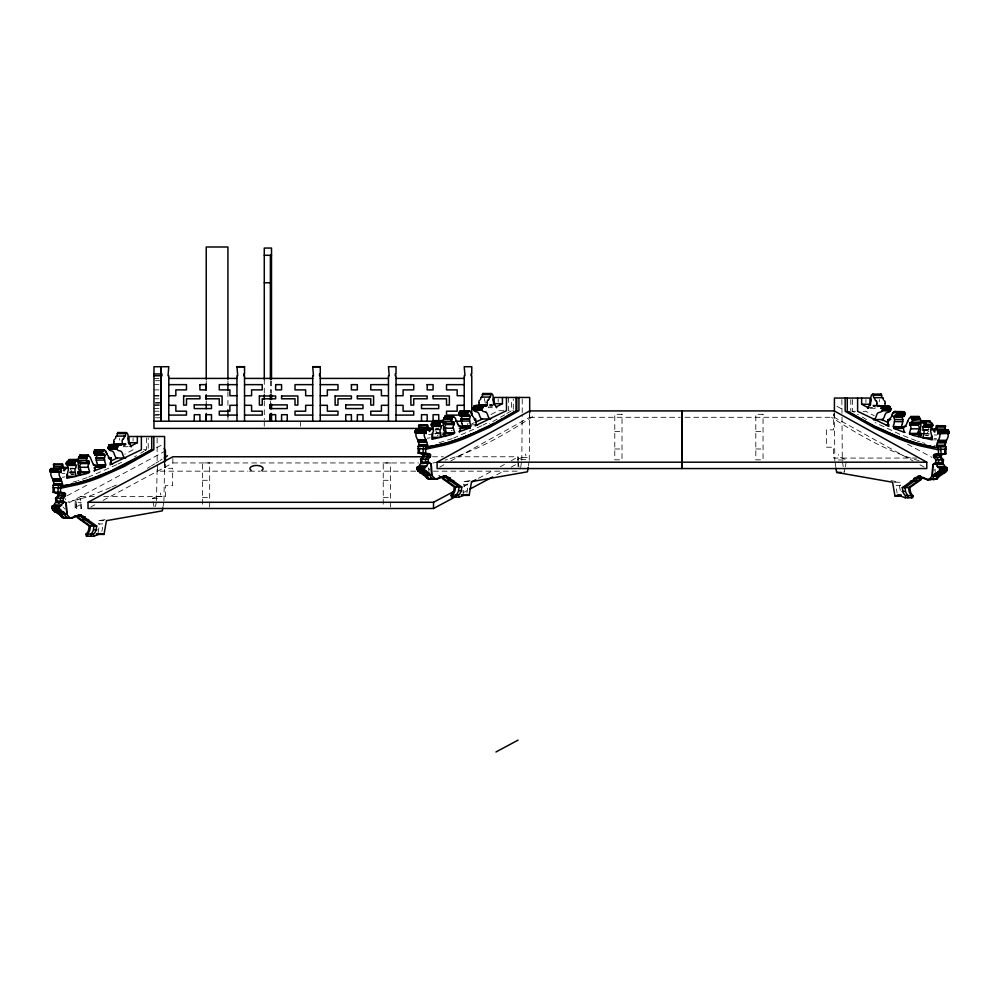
<?xml version="1.0" encoding="UTF-8"?>
<svg xmlns="http://www.w3.org/2000/svg" width="999" height="999" viewBox="0 0 999 999"><rect width="100%" height="100%" fill="white"/><g stroke="black" fill="none" stroke-linecap="round" stroke-linejoin="round"><path stroke-width="0.75" stroke-dasharray="5 3.75" d="M75.125 501.311L76.211 501.76L76.211 507.942L75.125 507.492L75.125 501.311L80.22 498.563L81.306 502.297L81.306 508.479L76.211 508.479L76.211 502.297L81.306 502.297M81.306 508.479L80.22 504.757L80.22 498.563M133.079 440.909L133.079 437.974M148.214 448.276L148.214 437.974M157.555 464.985L157.555 471.166L247.939 471.166M164.36 467.507L164.36 461.326M103.022 500.437L172.864 462.937L172.864 456.768M498.164 401.885L498.164 398.938M508.528 397.465L508.528 410.714L513.311 410.714M513.311 409.24L513.311 398.938M518.031 466.533L518.031 463.436M518.031 461.401L518.031 456.768L452.734 456.768M450.711 461.014L529.645 417.282L529.657 413.461M834.402 413.424L834.839 460.864M841.87 399.588L842.307 460.864M852.622 399.525L852.622 411.301L858.291 414.785M69.88 471.99A10.177 7.205 -90 0 0 71.179 472.115L71.728 471.665A5.969 4.221 -90 0 0 70.467 469.605L70.042 467.994A3.109 2.198 -90 0 0 70.23 467.095M935.151 474.675L935.314 470.529M488.324 406.718L488.211 407.692L495.129 407.692M155.569 506.518L156.244 502.197M156.468 500.749L157.143 468.768M163.037 506.518L163.711 502.197M163.936 500.749L164.598 462.612M520.666 467.495L521.565 461.713M521.79 460.277L522.227 414.36M528.359 466.046L529.033 461.713M529.258 460.277L529.695 412.824M105.02 519.605L98.976 520.666L98.414 523.951L103.184 523.951L101.886 531.406M98.039 532.904L99.6 523.951M470.117 480.569L464.073 481.63L463.499 484.915L468.281 484.915L466.72 493.868M462.874 495.367L464.697 484.915M844.967 468.269L844.105 472.415L843.431 468.081M845.254 466.883L846.677 459.977L838.161 456.443L838.548 454.557M928.745 428.271A3.109 2.198 90 0 0 928.958 429.558L925.761 430.07M435.839 433.079A10.177 7.205 -90 0 0 436.263 433.091L436.825 432.642A5.969 4.221 -90 0 0 435.739 430.781M929.12 433.554A10.177 7.205 90 0 1 927.821 433.678L927.272 433.229A5.969 4.221 90 0 1 928.533 431.168L928.745 430.07M451.998 430.394L452.06 430.294A1.523 1.074 -90 0 0 451.511 430.819M467.507 424.612L467.919 423.351M436.725 433.042L441.196 433.042M933.753 470.704L935.364 469.143M926.835 435.726L926.96 435.614A2.023 1.424 90 0 1 927.746 435.664A4.121 2.922 90 0 0 929.058 434.465M144.88 450.711L146.378 449.75L146.378 437.974M532.579 416.733C506.281 433.828 478.721 449.538 448.713 459.103M159.977 460.551L162.113 459.203M155.719 463.211L158.903 461.238M151.511 465.796L154.67 463.873M140.709 453.221L143.844 451.348M147.328 468.319L150.462 466.446M506.843 413.561L511.463 410.714L511.463 398.938M504.757 414.797L489.41 423.576M134.503 456.855L136.563 455.669M125.687 444.368L123.239 445.754L127.385 445.754M133.079 449.75L124.775 454.183M439.822 467.045L443.906 464.785M67.033 495.804L90.11 483.416M156.668 447.689L162.1 444.78M68.993 502.734L165.422 450.961M75.125 507.492L80.22 504.757M90.759 507.017L94.843 504.82M463.499 486.301L468.956 483.391M478.496 478.309L492.132 471.041M500.312 466.683L504.395 464.51M511.213 460.876L518.031 456.768M462.974 492.782L466.983 490.646M496.74 474.787L503.508 471.178M511.088 467.145L515.721 464.672M491.071 414.51L498.164 410.714L506.468 410.714M117.894 464.11L121.541 462.262M482.992 425.075L486.638 423.226M116.683 464.722L88.599 477.072M481.768 425.686L453.696 438.037M110.539 487.574L87.338 496.978L67.745 502.06M111.738 487.05L116.533 484.94M471.903 423.713L474.363 422.664M154.033 506.705L152.323 498.426L160.839 494.88L160.452 492.994M87.163 477.622L77.797 480.756M452.26 438.598L436.688 443.469M72.84 482.167L76.561 481.131M444.98 460.164L447.465 459.478M435.751 462.462L432.829 463.037M62.213 477.335L64.985 476.848M427.31 438.299L430.07 437.812M438.549 475.711L439.772 475.649M435.077 429.195L438.062 429.158M438.961 433.479L434.802 433.479A4.121 2.922 -90 0 0 436.351 435.077A2.023 1.424 -90 0 1 437.137 435.027L441.72 435.077M69.992 468.219L72.977 468.194M69.942 472.914A4.121 2.922 -90 0 0 71.254 474.113A2.023 1.424 -90 0 1 72.04 474.05L76.623 474.113M435.651 429.82L441.645 429.77M70.567 468.856L76.548 468.793M153.983 378.421L159.765 378.396M155.419 380.706L161.214 380.694M153.983 384.652L159.765 384.64M153.983 389.885L159.765 389.872M153.983 395.729L159.765 395.704M153.983 395.991L159.765 395.979M153.983 398.801L159.765 398.788M155.419 402.634L159.765 402.622M155.419 403.196L159.765 403.171M489.66 404.558L492.42 404.558M153.983 404.895L159.765 404.882M159.765 405.094L153.983 405.319M489.335 405.157L492.382 405.119M873.051 405.144L875.823 405.144M489.897 405.432L492.669 405.432M873.089 405.706L875.861 405.706M872.814 406.019L875.574 406.019M489.71 406.718L492.482 406.718M867.457 407.317L875.761 407.317L873.313 405.931M870.341 408.279L875.873 408.279M153.983 408.603L159.765 408.591M153.983 411.201L159.765 411.188M851.972 411.301L855.556 411.301M863.161 411.301L865.921 411.301L874.225 415.746M155.419 414.71L159.765 414.697M153.983 415.109L159.765 415.097M529.645 417.282L680.381 417.295M685.039 417.295L834.215 417.282L913.148 461.014M155.419 417.769L161.214 417.757M471.466 424.825L475.624 424.825M435.901 428.409L439.073 428.409M435.352 429.483L441.383 429.445M922.701 430.045L928.67 430.045M614.785 431.63L622.015 431.63M755.806 431.63L763.049 431.63M436.226 432.904L441.758 432.904M922.339 433.491L929.257 433.491M922.889 433.628L927.821 433.678M922.364 434.066L929.282 434.066M428.546 434.365L431.318 434.365M934.165 434.952L936.925 434.952M924.974 435.664L927.746 435.664M933.528 439.872L936.288 439.872M123.177 443.593L125.949 443.593M123.139 444.155L125.911 444.155M123.426 444.468L126.186 444.468M123.127 446.728L128.659 446.728M614.785 448.976L622.015 448.976M755.806 448.976L763.049 448.976M143.444 449.75L145.829 449.75M432.517 456.768L443.394 456.768M522.24 457.392L529.707 457.392M916.87 458.066L833.578 458.066L833.578 447.215L826.348 447.215L826.348 429.87L833.578 429.87L833.578 413.961M525.711 459.39L517.407 459.39L525.936 455.856L525.536 453.958M838.386 459.977L846.677 459.977M172.864 462.937L418.519 462.949M70.255 468.519L76.299 468.481M249.5 471.166L260.402 471.166M261.963 471.166L416.246 471.178M433.379 471.178L518.031 471.178M69.743 471.928L76.661 471.928M71.179 472.115L73.938 472.115M69.718 472.515L76.636 472.515M62.075 473.401L64.835 473.401M71.254 474.1L74.026 474.1M202.435 480.294L209.665 480.294M383.241 480.294L390.472 480.294M464.073 481.63L470.042 481.63M894.043 482.23L900.024 482.23L900.586 485.502L895.816 485.502L897.114 492.969M157.143 496.416L164.61 496.416M80.582 496.503L94.468 496.503M103.721 496.503L165.422 496.503L165.422 485.651L172.652 485.651L172.652 468.306L165.422 468.306L165.422 463.973M202.435 497.639L209.665 497.639M383.241 497.639L390.472 497.639M152.323 498.426L160.614 498.426M98.976 520.666L104.957 520.666M922.452 430.357L928.433 430.407M923.039 429.72L929.008 429.782M890.946 480.631L900.024 482.23M934.015 438.399L936.787 438.886M934.115 445.666L934.927 445.866M922.439 442.694L924.924 443.381M919.117 460.764C887.636 451.536 858.903 435.064 831.518 417.32M917.507 441.171L919.979 441.933M916.095 440.671L900.286 434.503L875.112 422.589M836.9 406.331L842.332 409.253M907.529 444.243L931.98 457.367M919.954 464.785L924.038 467.045M866.545 419.605L859.327 415.397M428.134 467.982L430.332 470.117M63.049 507.017L65.247 509.153M64.311 497.265L65.647 499.737M517.981 462.15L519.13 467.682M899.4 485.502L900.961 494.455M842.532 462.312L843.206 466.633M835.064 462.312L835.738 466.633M428.733 468.556L428.946 474.088M522.227 399.001L522.227 412.824M518.031 457.242L518.031 460.339M157.13 438.037L157.143 462.612M865.921 399.525L865.921 402.472M850.786 399.525L850.786 411.301M834.215 413.461L834.215 417.282M390.472 506.968L390.472 462.937L383.241 462.937L383.241 506.968M300.424 421.216L300.424 426.973M271.516 380.881L271.516 393.294M270.404 380.756L270.392 393.219M270.404 400.986L270.392 404.108M264.285 379.358L264.285 393.294M264.285 400.986L264.285 419.655M264.273 421.216L264.273 426.973M227.934 380.769L227.934 383.878M227.934 391.658L227.934 410.314M227.934 416.546L227.934 419.655M209.665 506.968L209.665 462.937L202.435 462.937L202.435 506.968M206.231 380.769L206.231 383.878M206.231 400.986L206.231 404.096M437.262 435.127A1.386 0.974 -90 0 1 437.337 435.851M485.214 403.184A4.196 2.96 -90 0 0 484.79 400.761A3.147 2.223 -90 0 1 484.69 398.489M879.145 401.76A4.196 2.96 90 0 1 879.295 401.348A3.147 2.223 90 0 0 879.482 399.6M72.165 474.163A1.386 0.974 -90 0 1 72.24 474.562M119.855 440.197A4.196 2.96 -90 0 0 119.705 439.785A3.147 2.223 -90 0 1 119.493 438.386M622.015 414.285L614.785 414.285L614.785 459.827L622.015 459.827L622.015 414.285M763.049 414.285L755.806 414.285L755.806 459.827L763.049 459.827L763.049 414.285"/><path stroke-width="1.5" d="M423.189 456.768L172.864 456.768L88.024 502.297L88.024 508.479L433.516 508.491L454.932 497.065M130.057 444.155A2.11 1.486 -90 0 1 130.345 444.468L131.418 446.728L131.543 445.754L137.338 442.694L137.338 436.501M141.383 436.501L141.383 449.75L110.152 464.797L110.527 463.861A5.295 3.746 -90 0 0 111.051 463.161L111.064 457.917L108.217 457.792M58.679 503.034L55.907 501.161L55.507 498.289L62.974 498.289L65.335 495.704L65.472 493.856L64.498 492.919L60.564 492.22L60.539 486.238C93.394 482.005 123.614 466.533 151.736 449.75L151.736 436.501M153.834 436.501L153.834 449.75L124.538 466.321L100.699 477.035A324.525 229.47 -90 0 1 78.022 484.515L61.738 488.012L53.084 487.587M168.781 421.203L168.794 375.761L168.032 375.761L168.794 366.72L153.971 366.733L153.983 428.409L418.818 428.409L418.319 430.207M194.256 421.203L194.256 414.697L199.912 414.697L199.912 421.203M205.831 421.203L205.831 414.697L211.488 414.697L211.488 421.203M236.963 421.203L236.963 375.761L237.725 375.761L236.963 366.72L244.543 366.72L244.543 373.963L243.781 373.963L243.781 375.774L244.543 375.774L244.53 421.203M270.005 421.203L270.005 414.697L275.662 414.697L275.662 421.203M281.581 421.203L281.581 414.697L287.237 414.697L287.237 421.203M312.712 421.203L312.712 375.761L313.474 375.761L312.712 366.72L320.292 366.72L320.292 373.963L319.53 373.963L319.53 375.774L320.292 375.774L320.279 421.203M345.754 421.203L345.754 414.697L351.411 414.697L351.411 421.203M357.33 421.203L357.33 414.697L362.987 414.697L362.987 421.203M388.461 421.203L388.461 375.774L389.223 375.774L388.461 366.72L396.041 366.72L396.029 373.963L395.279 373.963L395.279 375.774L396.029 375.774L396.029 421.203M421.503 421.203L421.503 414.697L427.16 414.697L427.16 421.203M433.079 421.203L433.079 414.697L438.736 414.697L438.736 421.203M437.1 462.187L437.1 468.556L926.76 468.556L926.76 462.187L834.215 410.914L529.657 410.914L437.1 462.187L926.76 462.187M464.21 410.477L464.21 375.774L464.972 375.774L464.21 366.72L471.79 366.72L471.778 373.963L471.029 373.963L471.029 375.774L471.778 375.774L471.778 415.147M480.931 397.502L481.63 397.078A1.923 1.361 -90 0 0 482.355 394.593L482.892 393.519L491.196 393.519A3.072 2.173 -90 0 1 492.507 394.443A3.921 2.772 -90 0 1 492.994 398.489A3.147 2.223 -90 0 0 493.106 400.749A4.196 2.96 -90 0 1 493.518 403.184A4.183 2.96 -90 0 0 493.806 404.558A2.173 1.536 -90 0 0 495.154 405.132A2.11 1.486 -90 0 1 495.429 405.432L496.515 407.692L496.628 406.718L502.435 403.658L502.435 397.465M506.468 397.465L506.468 410.714L475.237 425.774L475.624 424.825A5.295 3.746 -90 0 0 476.148 424.125L475.736 419.043A1.848 1.311 -90 0 0 475.187 419.443L474.875 420.017A7.917 5.594 -90 0 0 474.288 418.444L473.251 416.833A6.956 4.92 -90 0 0 472.502 416.108C471.915 414.011 470.929 410.452 468.156 410.989M515.996 397.465L515.996 410.714L516.833 410.714L516.833 397.465M518.931 397.465L518.931 410.714L489.635 427.285L465.784 437.999A324.525 229.47 -90 0 1 443.119 445.479L426.835 448.976L418.169 448.551L419.368 448.976M834.402 411.888L834.402 398.052L869.967 398.052L869.967 404.245L861.662 404.245L861.662 398.052M444.642 422.015L444.63 422.377A6.394 4.52 -90 0 1 444.742 423.738L453.047 423.738A6.394 4.52 -90 0 0 452.934 422.377L453.758 422.077A1.498 1.061 -90 0 1 454.07 422.427L454.17 424.538A4.683 3.309 -90 0 0 453.121 426.948A2.423 1.711 -90 0 0 453.346 428.246L453.708 429.12A2.71 1.911 -90 0 0 453.946 430.444A3.247 2.298 -90 0 1 454.37 431.481A3.322 2.348 -90 0 0 454.62 432.817L451.336 434.702L431.955 439.285A9.74 6.881 -90 0 1 432.043 436.151A4.545 3.209 -90 0 1 432.542 434.602L432.954 433.229A2.56 1.811 -90 0 1 433.354 431.318A1.261 0.887 -90 0 0 433.391 430.232M936.85 428.971L931.318 428.971A3.034 2.135 90 0 0 930.693 430.819A1.261 0.887 90 0 0 930.731 431.918A2.56 1.811 90 0 1 931.118 433.828L931.543 435.202A4.545 3.209 90 0 1 932.042 436.738A9.74 6.881 90 0 1 932.142 439.872L912.761 435.302L909.477 433.404A3.322 2.348 90 0 0 909.714 432.08A3.247 2.298 90 0 1 910.151 431.044A2.71 1.911 90 0 0 910.389 429.72L910.738 428.833A2.423 1.711 90 0 0 910.976 427.535A4.683 3.309 90 0 0 909.927 425.124L910.027 423.014A1.498 1.061 90 0 1 910.339 422.664L911.15 422.977A6.394 4.52 90 0 0 911.051 424.325L919.355 424.325A2.335 1.648 90 0 0 920.166 422.939A2.947 2.085 90 0 0 920.254 422.19A4.083 2.897 90 0 0 920.853 421.566C921.952 417.07 912 422.914 911.887 418.618A2.298 1.623 90 0 0 911.188 417.919A3.234 2.285 90 0 0 910.763 416.62L909.752 417.807A6.581 4.658 90 0 1 908.853 418.718A2.572 1.823 90 0 0 908.341 420.03L906.505 424.175A1.586 1.124 90 0 1 905.768 425.224L904.195 427.16A5.245 3.709 90 0 1 903.72 426.61L903.533 426.486A1.474 1.049 90 0 0 903.421 427.659L903.795 430.981A1.536 1.086 90 0 1 904.52 432.043L904.932 432.367M921.066 435.302L917.894 433.416L909.477 433.404M946.565 431.056L948.376 430.232L949 432.08A2.348 1.661 90 0 1 949 433.204L940.059 433.491A1.299 0.924 90 0 1 939.809 432.929L939.822 434.952A3.472 2.46 90 0 1 939.485 437.55A14.96 10.577 90 0 1 938.161 440.297L936.375 445.929L938.461 447.802L938.436 453.771L934.502 454.47L933.528 455.419L933.665 457.267L936.026 459.852L943.493 459.852L943.093 462.712L941.245 463.961M944.729 449.15L944.704 453.771L939.797 455.419L939.934 457.267L942.307 459.852L941.907 462.712L940.059 463.961M934.502 454.47L945.903 453.771L945.928 446.803L944.729 445.941L936.375 445.929M422.839 463.374L420.991 462.125L420.591 459.265L428.059 459.265L430.432 456.668L430.557 454.832L429.595 453.883L418.194 453.184L418.156 446.216L426.461 446.216L427.709 445.342L425.936 439.71A14.96 10.577 -90 0 1 424.6 436.975A3.472 2.46 -90 0 1 424.275 434.365L424.288 432.33A1.299 0.924 -90 0 1 424.038 432.892L415.084 432.604A2.348 1.661 -90 0 1 415.084 431.481L415.721 429.645L425.174 429.495L426.198 433.628L425.961 430.931L427.11 427.872A2.423 1.711 -90 0 1 427.21 427.335L427.147 426.823A3.696 2.61 -90 0 1 426.86 425.661L427.734 425.262A1.436 1.011 -90 0 1 427.947 426.635A6.993 4.945 -90 0 1 428.633 428.121A3.596 2.547 -90 0 1 428.996 429.757L429.108 430.244A2.697 1.911 -90 0 1 429.345 431.531L431.368 429.12A3.809 2.685 -90 0 1 432.155 429.046L432.779 428.384L428.621 428.384M425.174 429.495L424.026 429.645L423.389 431.481A2.348 1.661 -90 0 0 423.389 432.604L423.751 433.004M95.779 453.733L96.703 455.769A4.171 2.947 -90 0 1 96.079 457.917L96.329 460.364A5.332 3.771 -90 0 1 96.578 462.112L96.616 462.325M93.993 451.735L94.843 454.945L103.559 454.695A1.386 0.987 -90 0 0 103.409 454.021L104.083 453.733L105.007 455.769A4.171 2.947 -90 0 1 104.383 457.917L104.633 460.364A5.332 3.771 -90 0 1 104.87 462.112L105.02 462.525A3.846 2.71 -90 0 1 105.669 464.66L105.095 466.845L94.068 470.804M460.876 414.71L461.8 416.733A4.171 2.947 -90 0 1 461.176 418.881L461.426 421.328A5.332 3.771 -90 0 1 461.663 423.077L461.713 423.289M469.518 410.851C466.933 410.214 467.07 415.509 468.656 415.671A1.386 0.987 -90 0 0 468.494 414.985L469.18 414.71L470.104 416.733A4.171 2.947 -90 0 1 469.48 418.881L469.73 421.328A5.332 3.771 -90 0 1 469.967 423.077L470.117 423.489A3.846 2.71 -90 0 1 470.754 425.624L470.179 427.809L459.041 431.768M904.57 432.442L893.905 428.409L893.331 426.223A3.846 2.71 90 0 1 893.98 424.088L894.13 423.663A5.332 3.771 90 0 1 894.367 421.915L894.617 419.468A4.171 2.947 90 0 1 893.993 417.32L894.917 415.297L895.591 415.584A1.386 0.987 90 0 0 895.441 416.258C899.624 411.988 891.67 409.602 891.595 416.708A6.956 4.92 90 0 0 890.846 417.42L889.797 419.031A7.917 5.594 90 0 0 889.222 420.616L888.91 420.03A1.848 1.311 90 0 0 888.348 419.63L887.949 424.725A5.295 3.746 90 0 0 888.473 425.412L888.848 426.361L857.617 411.301L857.617 398.052M897.027 412.112L896.19 412.4M907.567 421.241L907.542 422.19M54.558 464.91A1.461 1.036 -90 0 0 54.346 464.298L53.471 464.697A3.696 2.61 -90 0 0 53.759 465.859L53.821 466.358A2.423 1.711 -90 0 0 53.721 466.908L53.684 467.107M63.412 470.566L64.248 470.566A2.697 1.911 -90 0 0 64.023 469.28L63.899 468.781A3.596 2.547 -90 0 0 63.549 467.157A6.993 4.945 -90 0 0 62.85 465.659A1.436 1.011 -90 0 0 62.637 464.298L61.763 464.697A3.696 2.61 -90 0 0 62.063 465.859L62.125 466.358A2.423 1.711 -90 0 0 62.013 466.908L60.877 469.967L61.114 472.652L60.077 468.531L50.624 468.681L50 470.517A2.348 1.661 -90 0 0 50 471.64L50.562 472.003M427.51 425.012L418.556 425.661A3.696 2.61 -90 0 0 418.856 426.823L418.918 427.335A2.423 1.711 -90 0 0 418.806 427.872L418.781 428.072M923.363 429.57A3.009 2.135 90 0 1 923.039 426.511L932.929 425.112A1.399 0.987 90 0 0 932.567 424.238L932.504 424.088A1.486 1.049 90 0 0 931.218 422.927L930.456 421.928L924.337 421.84M53.659 467.295L53.234 469.243M75.112 464.385L74.388 463.461A1.424 0.999 -90 0 1 74.638 462.812L74.8 462.525A1.561 1.111 -90 0 1 75.062 461.813A1.436 1.011 -90 0 1 76.011 461.388L76.998 460.277A1.848 1.311 -90 0 1 77.098 459.528L68.769 459.64A1.873 1.324 -90 0 0 68.694 460.389L67.782 461.413A1.486 1.049 -90 0 0 66.508 462.525L66.434 462.687A1.399 0.987 -90 0 0 66.071 463.548C67.682 464.61 75.162 464.947 75.974 464.947A3.009 2.135 -90 0 1 75.637 468.019M432.043 433.379L432.829 437.325L441.133 437.325L440.334 433.379A8.554 6.044 -90 0 1 440.022 430.394A2.71 1.911 -90 0 1 440.709 428.958A3.009 2.135 -90 0 0 441.046 425.924L440.509 426.473L439.473 424.425A1.424 0.999 -90 0 1 439.735 423.776L439.897 423.501A1.561 1.111 -90 0 1 440.147 422.777M943.093 462.712L935.638 462.712L932.854 464.585L932.417 475.599L929.532 479.058L927.222 479.757L918.081 476.298L914.085 478.758A1.324 0.937 90 0 1 913.985 479.37L902.284 487.612L902.959 491.67A8.879 6.281 90 0 0 905.381 495.554L913.148 495.804L912.661 497.764L905.206 497.764L898.238 495.142L894.954 495.954L892.557 482.23L836.638 472.415L835.963 468.081M94.43 470.891L94.48 470.479A1.536 1.086 -90 0 1 95.205 469.418L95.579 466.096A1.474 1.049 -90 0 0 95.467 464.922L95.28 465.059A5.245 3.709 -90 0 1 94.805 465.609L93.157 464.722L93.993 464.885M459.528 431.855L459.565 431.443A1.536 1.086 -90 0 1 460.289 430.394L460.676 427.06A1.474 1.049 -90 0 0 460.551 425.886L460.377 426.024A5.245 3.709 -90 0 1 459.902 426.573L458.329 424.637A1.586 1.124 -90 0 1 457.592 423.576M945.928 430.794L937.474 430.806L936.987 428.459A2.423 1.711 90 0 0 936.875 427.922L936.937 427.41A3.696 2.61 90 0 0 937.237 426.248L936.35 425.849A1.436 1.011 90 0 0 936.15 427.222A6.993 4.945 90 0 0 935.451 428.708A3.596 2.547 90 0 0 935.101 430.344L934.977 430.831A2.697 1.911 90 0 0 934.752 432.13L932.716 429.707A3.809 2.685 90 0 0 931.942 429.632L931.318 428.971M945.853 430.794L945.341 428.858M904.357 411.813L902.159 412.075M924.137 425.774L924.612 425.012A1.424 0.999 90 0 0 924.362 424.363L924.2 424.088A1.561 1.111 90 0 0 923.938 423.364A1.436 1.011 90 0 0 922.989 422.939L922.002 421.84A1.848 1.311 90 0 0 921.902 421.091L930.231 421.191A1.873 1.324 90 0 1 930.306 421.953M103.209 454.995L102.223 452.335L103.584 449.887M460.252 415.122A1.386 0.987 -90 0 1 460.352 415.671L459.09 412.699M87.525 536.201L87.35 533.99A8.929 6.306 -90 0 0 89.922 529.67L90.447 526.061L78.746 517.807A1.324 0.937 -90 0 1 78.646 517.195L77.447 517.195A1.324 0.937 -90 0 0 77.547 517.807L89.248 526.061L88.574 530.107M71.591 517.707L79.433 514.735L84.915 517.195A1.324 0.937 -90 0 0 85.015 517.807L96.716 526.061L96.041 530.107A8.879 6.281 -90 0 1 93.619 533.99L85.852 534.253L86.339 536.201L93.794 536.201L100.762 533.578L104.046 534.39L106.443 520.666L162.362 510.851L162.812 507.967M452.622 497.165L452.447 494.955A8.929 6.306 -90 0 0 455.007 490.634L455.544 487.025L443.843 478.783A1.324 0.937 -90 0 1 443.731 478.171L442.545 478.171A1.324 0.937 -90 0 0 442.644 478.783L454.345 487.025L453.671 491.083A8.879 6.281 -90 0 1 451.248 494.955L451.423 497.165L458.891 497.165L465.846 494.555L469.143 495.367L471.54 481.63L527.447 471.815L528.134 467.495M444.518 475.711L450.012 478.171A1.324 0.937 -90 0 0 450.112 478.783L461.813 487.025L461.138 491.083A8.879 6.281 -90 0 1 458.716 494.955L450.949 495.217M923.638 426.66L925.986 426.548M67.408 464.96L66.371 464.198M432.767 425.911L432.205 426.473L431.168 424.525A1.399 0.987 -90 0 1 431.531 423.651L431.593 423.501A1.486 1.049 -90 0 1 432.879 422.327L438.773 422.352M932.854 464.585L932.117 475.624L939.772 475.624A6.369 4.508 90 0 0 942.407 473.988M115.609 438.236L115.697 436.838M480.706 399.213L480.781 397.802M55.507 498.289L57.867 495.704L58.004 493.856L53.097 492.22L53.072 485.239L54.271 484.378L62.625 484.378L60.839 478.733A14.96 10.577 -90 0 1 59.515 475.999A3.472 2.46 -90 0 1 59.178 473.401L59.191 471.366A1.299 0.924 -90 0 1 58.941 471.928L50.137 471.915M420.591 459.265L422.964 456.668L423.101 454.832L422.127 453.883M881.917 410.764A1.823 1.286 90 0 0 882.641 409.902L882.017 408.504A3.734 2.635 90 0 0 881.405 408.179A1.686 1.199 90 0 1 881.106 408.329L881.742 406.718L880.156 406.193A6.631 4.695 90 0 0 878.695 406.006A1.411 0.999 90 0 0 878.158 405.969L877.896 406.106A1.698 1.199 90 0 0 877.509 406.543L876.772 405.457A7.592 5.37 90 0 1 876.847 403.271M888.386 422.639L881.642 419.568L882.567 419.555A7.73 5.47 90 0 0 883.903 417.719A8.179 5.782 90 0 0 884.664 415.721A5.495 3.884 90 0 1 886.55 412.687L888.835 412.1A2.86 2.023 90 0 0 889.959 411.288L890.146 410.789A1.811 1.286 90 0 0 890.933 409.902L890.846 408.541L882.329 408.554M105.407 465.497L97.103 465.497L97.365 464.66A3.846 2.71 -90 0 0 96.728 462.525M470.492 426.461L462.187 426.461L462.462 425.624A3.846 2.71 -90 0 0 461.813 423.489M63.536 467.407L67.682 467.407A3.034 2.135 -90 0 1 68.307 469.268A1.261 0.887 -90 0 1 68.269 470.354A2.56 1.811 -90 0 0 67.882 472.265L67.457 473.638A4.545 3.209 -90 0 0 66.958 475.187A9.74 6.881 -90 0 0 66.858 478.321C67.982 477.709 87.5 474.637 78.022 474.05M445.629 436.026C445.979 433.691 440.272 435.751 445.529 435.064A2.023 1.424 -90 0 0 444.655 435.064A4.121 2.922 -90 0 1 443.119 433.479L443.269 432.954A10.177 7.205 -90 0 0 444.567 433.091L445.142 432.742A5.969 4.221 -90 0 0 443.856 430.569L443.444 428.958A3.109 2.198 -90 0 0 443.631 427.297A4.895 3.459 -90 0 0 443.081 425.424M902.384 423.876L902.422 423.663A5.332 3.771 90 0 1 902.671 421.915L902.921 419.468A4.171 2.947 90 0 1 902.297 417.32L893.968 416.933M940.696 433.204A2.348 1.661 90 0 0 940.708 432.08L940.071 430.232L938.923 430.082L937.886 434.215L937.549 430.794M432.867 422.377L433.541 421.341L442.082 421.253A1.848 1.311 -90 0 1 442.182 420.504L442.27 420.616A2.897 2.048 -90 0 1 442.832 422.602M80.532 475.062L86.239 473.738L89.523 471.853A3.322 2.348 -90 0 1 89.286 470.517A3.247 2.298 -90 0 0 88.849 469.48A2.71 1.911 -90 0 1 88.611 468.156L88.262 467.282A2.423 1.711 -90 0 1 88.024 465.971A4.683 3.309 -90 0 1 89.073 463.573L88.973 461.451A1.498 1.061 -90 0 0 88.661 461.101L87.85 461.413A6.394 4.52 -90 0 1 87.949 462.762L79.645 462.762A2.335 1.648 -90 0 1 78.834 461.388A2.947 2.085 -90 0 1 78.746 460.626A4.083 2.897 -90 0 1 78.147 460.015L78.809 457.067A2.298 1.623 -90 0 1 79.508 456.356A3.234 2.285 -90 0 1 79.932 455.069L80.482 454.97M87.949 462.774A2.335 1.648 -90 0 1 87.138 461.388A2.947 2.085 -90 0 1 87.05 460.626A4.083 2.897 -90 0 1 86.451 460.015L87.113 457.067A2.298 1.623 -90 0 1 87.812 456.356A3.234 2.285 -90 0 1 88.237 455.069L89.248 456.256A6.581 4.658 -90 0 0 90.147 457.155A2.572 1.823 -90 0 1 90.659 458.466L92.495 462.612A1.586 1.124 -90 0 0 93.232 463.673L93.993 464.722M444.742 423.738A2.335 1.648 -90 0 1 443.931 422.352A2.947 2.085 -90 0 1 443.843 421.59A4.083 2.897 -90 0 1 443.244 420.979L443.893 418.032A2.298 1.623 -90 0 1 444.605 417.32A3.234 2.285 -90 0 1 445.03 416.034L445.666 416.121M453.047 423.738A2.335 1.648 -90 0 1 452.222 422.352A2.947 2.085 -90 0 1 452.135 421.59A4.083 2.897 -90 0 1 451.536 420.979L452.197 418.032A2.298 1.623 -90 0 1 452.909 417.32A3.234 2.285 -90 0 1 453.334 416.034L454.345 417.22A6.581 4.658 -90 0 0 455.244 418.119A2.572 1.823 -90 0 1 455.744 419.43L457.579 423.588M947.901 433.067L948.126 434.952A3.472 2.46 90 0 1 947.789 437.55A14.96 10.577 90 0 1 946.465 440.297L944.729 445.941M945.316 428.671L945.279 428.459A2.423 1.711 90 0 0 945.179 427.922L945.241 427.41A3.696 2.61 90 0 0 945.529 426.248L936.587 425.611M77.934 473.738L81.106 471.853L89.523 471.853M443.032 434.702L446.203 432.817L454.62 432.817M897.439 414.273L896.777 413.898M439.31 421.416L442.045 421.341L441.108 422.352A1.436 1.011 -90 0 0 440.134 422.789L437.824 422.777M935.638 462.712L936.026 459.852M936.463 477.285L935.151 474.675L932.229 479.058L929.907 479.757M918.468 436.625L918.556 435.651A2.023 1.424 90 0 1 919.442 435.664A4.121 2.922 90 0 0 920.978 434.066L920.828 433.554A10.177 7.205 90 0 1 919.517 433.678L918.968 433.229A5.969 4.221 90 0 1 920.241 431.168L920.653 429.545A3.109 2.198 90 0 1 920.454 427.884A4.895 3.459 90 0 1 921.016 426.024A2.135 1.511 90 0 1 921.278 423.226A2.897 2.048 90 0 1 921.827 421.203L930.119 421.203A2.897 2.048 90 0 0 929.732 422.053M932.117 475.624L932.304 475.624A6.369 4.508 90 0 0 934.939 473.988A2.685 1.898 90 0 1 936.263 473.401L938.985 471.528L939.809 468.693L938.923 467.395A2.16 1.523 90 0 1 937.337 466.508A3.559 2.51 90 0 0 935.289 463.986M937.849 471.69L946.453 471.528L947.277 468.693L946.39 467.395A2.16 1.523 90 0 1 944.804 466.508A3.559 2.51 90 0 0 942.756 463.986M51.161 471.765L50.874 473.401A3.472 2.46 -90 0 0 51.211 475.999A14.96 10.577 -90 0 0 52.535 478.733L54.271 484.378M432.117 426.348L440.684 426.398M93.993 451.573L94.58 450.324M459.078 412.537L459.665 411.301M919.455 422.602L911.15 422.977M468.531 411.388L460.139 411.426L469.78 411.039M931.655 435.789L931.255 437.912L922.964 437.912L923.75 433.978A8.554 6.044 90 0 0 924.075 430.994A2.71 1.911 90 0 0 923.388 429.558M881.917 410.751L881.655 411.301A2.86 2.023 90 0 1 880.531 412.1L878.246 412.699A5.495 3.884 90 0 0 876.373 415.734A8.179 5.782 90 0 1 875.599 417.719A7.73 5.47 90 0 1 874.262 419.555L873.338 419.568L882.567 419.555M123.014 439.148A1.898 1.336 -90 0 0 122.203 441.683A7.592 5.37 -90 0 1 122.228 443.906L121.491 444.992L109.216 445.017C111.076 445.192 128.784 446.878 109.603 446.765A1.686 1.199 -90 0 1 109.303 446.628A3.734 2.635 -90 0 0 108.679 446.953L108.054 448.339A1.811 1.286 -90 0 0 108.854 449.238L109.041 449.737A2.86 2.023 -90 0 0 110.165 450.549L112.45 451.136A5.495 3.884 -90 0 1 114.323 454.17A8.179 5.782 -90 0 0 115.097 456.156A7.73 5.47 -90 0 0 116.433 457.992L117.358 458.017L110.614 461.076M117.283 445.816L117.595 444.767L118.844 444.63A6.631 4.695 -90 0 1 120.305 444.455A1.411 0.999 -90 0 1 120.842 444.418L121.104 444.543A1.698 1.199 -90 0 1 121.491 444.992M475.711 422.053L482.455 418.981L481.53 418.956A7.73 5.47 -90 0 1 480.194 417.12A8.179 5.782 -90 0 1 479.433 415.134A5.495 3.884 -90 0 0 477.547 412.088L475.262 411.501A2.86 2.023 -90 0 1 474.138 410.701L473.951 410.189A1.811 1.286 -90 0 1 473.151 409.303L473.039 408.067L482.067 407.917A3.734 2.635 -90 0 1 482.692 407.592A1.686 1.199 -90 0 0 482.992 407.742L482.367 406.78L473.976 406.468L474.712 405.631L483.941 405.594A6.631 4.695 -90 0 1 485.402 405.419A1.411 0.999 -90 0 1 485.926 405.382L486.188 405.507A1.698 1.199 -90 0 1 486.575 405.956L487.325 404.87A7.592 5.37 -90 0 0 487.25 402.684M482.367 406.78L482.679 405.744L483.941 405.594M905.206 497.764L905.681 495.804M907.891 497.764L908.066 495.554A8.879 6.281 90 0 1 905.631 491.683L904.969 487.612L916.67 479.37A1.324 0.937 90 0 0 916.77 478.758L920.579 476.635L917.894 476.635M911.475 497.764L911.65 495.554A8.929 6.306 90 0 1 909.078 491.233L908.553 487.612L920.254 479.37A1.324 0.937 90 0 0 920.354 478.758L923.501 477.447M903.546 415.234L903.895 415.584A1.386 0.987 90 0 0 903.745 416.258L905.007 413.286M427.709 445.342L419.368 445.342L417.632 439.71A14.96 10.577 -90 0 1 416.296 436.975A3.472 2.46 -90 0 1 415.971 434.365L415.884 432.642M433.791 421.366A1.873 1.324 -90 0 1 433.853 420.604L442.27 420.616M109.216 445.017L110.539 444.63A6.631 4.695 -90 0 1 112 444.455L112.537 444.418A1.661 1.174 -90 0 1 113.187 444.992L113.923 443.906A7.592 5.37 -90 0 0 113.849 441.708M58.304 471.64A2.348 1.661 -90 0 1 58.292 470.517L58.929 468.681L60.077 468.531M886.463 405.969L886.862 405.969A6.631 4.695 90 0 1 888.461 406.193C894.005 407.505 882.804 407.779 881.717 407.38M97.015 465.559L96.791 466.845L93.981 468.019M462.1 426.523L461.888 427.809L470.179 427.809M920.678 420.117L920.241 419.105L911.937 419.105M67.682 467.407L67.058 468.069A3.809 2.685 -90 0 0 66.284 468.144L64.248 470.566M103.072 450.012C106.006 449.575 106.781 453.071 107.405 455.144A6.956 4.92 -90 0 1 108.154 455.856L109.203 457.48A7.917 5.594 -90 0 1 109.778 459.053L110.09 458.466A1.848 1.311 -90 0 1 110.652 458.079L110.989 457.792M80.919 514.735L71.778 518.206L69.468 517.507L66.583 514.035A6.369 4.508 -90 0 1 64.061 512.437A2.685 1.898 -90 0 0 62.737 511.838L54.758 511.775L51.923 508.491L52.61 505.844A2.16 1.523 -90 0 0 54.196 504.945A3.559 2.51 -90 0 1 56.244 502.422L64.698 502.06L56.244 502.497M62.737 511.863L60.015 509.977L59.191 507.13L60.077 505.844A2.16 1.523 -90 0 0 61.663 504.945A3.559 2.51 -90 0 1 63.711 502.422M81.219 471.853A3.322 2.348 -90 0 1 80.981 470.517A3.247 2.298 -90 0 0 80.544 469.48A2.71 1.923 -90 0 1 80.32 468.306L79.957 467.282A2.423 1.711 -90 0 1 79.733 465.971A4.683 3.309 -90 0 1 80.769 463.561L80.956 461.988M420.991 462.125L428.459 462.125L431.231 463.998L431.78 475.024A6.369 4.508 -90 0 1 429.158 473.401A2.685 1.898 -90 0 0 427.822 472.814L426.248 471.103L417.644 470.941L416.82 468.094L417.694 466.808A2.16 1.523 -90 0 0 419.28 465.921A3.559 2.51 -90 0 1 421.328 463.399L429.795 463.024L421.341 463.461M426.248 471.103L425.112 470.941L424.475 469.455L425.162 466.808A2.16 1.523 -90 0 0 426.748 465.921A3.559 2.51 -90 0 1 428.796 463.399M446.316 432.817A3.322 2.348 -90 0 1 446.078 431.481A3.247 2.298 -90 0 0 445.641 430.444A2.71 1.923 -90 0 1 445.404 429.283L445.054 428.246A2.423 1.711 -90 0 1 444.817 426.935A4.683 3.309 -90 0 1 445.866 424.538L446.128 423.151M861.662 404.245L867.457 407.317L867.582 408.279L868.655 406.019A2.11 1.486 90 0 1 868.943 405.706A2.173 1.536 90 0 0 870.279 405.132M438.361 426.398L440.771 426.148M918.281 417.095L919.068 416.62A3.234 2.285 90 0 1 919.492 417.919A2.298 1.623 90 0 1 920.191 418.618L920.241 419.105M893.905 428.409L902.209 428.409L901.985 427.122M58.404 486.163L57.88 492.22L62.787 493.856L62.65 495.704L60.277 498.289L60.677 501.161L63.449 503.034M423.501 447.127L422.964 453.184L427.872 454.832L427.734 456.668L425.374 459.265L425.774 462.125L427.622 463.374M936.263 473.426L944.242 473.339L945.304 471.69M868.044 407.729L868.88 407.729M74.613 460.377L68.694 460.389M115.834 436.538L116.546 436.113A1.923 1.361 -90 0 0 117.258 433.628L117.807 432.555L126.099 432.555A3.072 2.173 -90 0 1 127.41 433.479A3.921 2.772 -90 0 1 127.909 437.525A3.147 2.223 -90 0 0 128.009 439.785A4.196 2.96 -90 0 1 128.421 442.22A4.183 2.96 -90 0 0 128.721 443.593A2.173 1.536 -90 0 0 130.057 444.168M126.099 432.555L125.612 433.603L117.308 433.603M491.196 393.519L490.696 394.568L482.392 394.568M116.433 457.992L125.662 458.017L124.738 457.992A7.73 5.47 -90 0 1 123.401 456.156A8.179 5.782 -90 0 1 122.64 454.17A5.495 3.884 -90 0 0 120.754 451.123L118.469 450.537A2.86 2.023 -90 0 1 117.345 449.737L117.083 449.2A1.823 1.286 -90 0 1 116.359 448.339L116.983 446.953A3.734 2.635 -90 0 1 117.595 446.628A1.686 1.199 -90 0 0 117.894 446.765M485.839 412.112L483.566 411.501A2.86 2.023 -90 0 1 482.442 410.701L482.18 410.164A1.823 1.286 -90 0 1 481.456 409.303L481.893 408.054M478.946 402.684A7.592 5.37 -90 0 1 479.021 404.87L478.271 405.956A1.661 1.174 -90 0 0 477.634 405.369L477.097 405.419A6.631 4.695 -90 0 0 475.636 405.594M923.75 426.161L926.21 425.949M109.603 446.765L109.178 445.991M932.704 425.774L931.892 427.072L931.318 426.498M919.467 476.436L920.741 476.236M909.59 424.163L917.894 424.163L918.231 425.124A4.683 3.309 90 0 1 919.267 427.535A2.423 1.711 90 0 1 919.043 428.833L918.68 429.87A2.71 1.923 90 0 1 918.456 431.044A3.247 2.298 90 0 0 918.019 432.08A3.322 2.348 90 0 1 917.781 433.404L917.894 433.416M80.444 474.088L80.345 474.05A2.023 1.424 -90 0 0 79.558 474.1A4.121 2.922 -90 0 1 78.022 472.502L78.172 471.99A10.177 7.205 -90 0 0 79.483 472.115L80.045 471.778A5.969 4.221 -90 0 0 78.759 469.605L78.347 467.994A3.109 2.198 -90 0 0 78.546 466.333A4.895 3.459 -90 0 0 77.984 464.46A2.135 1.511 -90 0 0 77.722 461.663M459.465 412.162L467.869 412.038M103.534 450.049L104.42 449.887M927.222 479.757L937 479.058L939.847 475.611L938.698 475.599L935.801 479.058L933.491 479.757M933.528 455.419L940.996 455.419L941.97 454.47M935.801 479.058L939.847 475.611M85.852 534.253L86.151 533.99A8.879 6.281 -90 0 0 88.586 530.119M902.284 487.612L909.752 487.612L921.453 479.37A1.324 0.937 90 0 0 921.553 478.758L914.035 478.309M418.156 446.216L419.368 445.342M889.822 407.542L889.397 408.329A1.686 1.199 90 0 0 889.697 408.179A3.734 2.635 90 0 1 890.321 408.504L890.846 408.541M53.072 485.239L61.376 485.239L62.625 484.378M73.689 461.388L67.782 461.413M936.475 463.961L938.323 462.712L938.723 459.852L936.35 457.267L936.213 455.419L941.12 453.771L940.596 447.714M164.248 457.842L167.482 455.769M147.715 451.66L151.736 449.75M514.935 411.351L504.557 417.445M516.833 410.714C488.698 427.497 458.491 442.982 425.636 447.202L425.661 453.184L429.595 453.883M144.605 453.496L146.678 452.272M143.569 454.108L113.249 469.717M503.209 418.219L496.453 422.003M451.748 419.592L450.724 419.692L451.56 419.692M473.039 408.067L481.755 407.954M495.954 751.997L518.031 740.147M88.024 502.297L433.516 502.285L453.958 491.396M471.678 481.943L475.774 479.77M469.692 489.198L492.682 476.948M489.235 425.686L494.105 423.226M94.643 450.249L103.197 450.212M459.727 411.213L468.294 411.176M488.024 426.261L478.346 430.694M89.798 479.607L88.961 479.607L112.887 470.254M460.551 438.598L459.715 438.598L477.984 431.218M918.556 435.651L920.978 435.614M436.688 478.671L443.219 476.198M418.781 471.103L420.354 472.827A2.685 1.898 -90 0 1 421.665 473.439A6.369 4.508 -90 0 0 424.313 475.062L427.085 478.471L429.408 479.17L436.875 479.17L446.016 475.711M125.562 433.628A1.936 1.361 -90 0 1 124.937 436.126L123.926 437.924A1.311 0.924 -90 0 1 123.888 438.386L123.027 439.223M894.58 411.438L895.928 411.576M450.349 441.72L458.304 439.085M78.659 482.842L77.822 482.842L87.725 479.995M923.638 477.997L921.503 478.309M116.546 436.113L124.925 436.076M490.659 394.593A1.936 1.361 -90 0 1 490.034 397.09L489.011 398.888A1.311 0.924 -90 0 1 488.986 399.363L488.124 400.187M434.353 445.816L433.516 445.816L449.95 442.107M95.454 453.671L95.105 454.021A1.386 0.987 -90 0 1 95.255 454.695L94.917 454.995M431.393 425.174L439.96 425.174M69.268 484.852L68.431 484.852L73.189 484.103M73.714 483.791L76.448 483.166M60.539 486.238L67.158 485.127M425.636 447.202L432.242 446.091M896.528 414.285L904.894 414.273M124.663 436.126L123.951 436.113M430.606 479.17L428.284 478.471L424.25 475.024L431.668 475.012L434.553 478.471L436.875 479.17M56.593 512.437A6.369 4.508 -90 0 0 59.228 514.098L60.302 514.035L63.199 517.507L65.509 518.206M418.169 448.551L420.567 448.551M890.146 410.789L881.83 410.839M264.273 255.294L271.503 255.294M264.273 282.779L270.379 282.779M236.963 366.72L244.543 366.72M312.712 366.72L320.292 366.72M153.983 373.963L161.975 373.963L161.975 375.761L153.983 375.774M168.794 378.409L236.963 378.409M244.543 378.409L312.712 378.409M320.279 378.409L388.461 378.409M396.029 378.409L464.21 378.409M168.794 384.64L186.476 384.64L186.476 389.885L175.849 389.872L175.849 395.716L168.781 395.716M236.963 384.64L219.268 384.64L219.268 389.885L229.907 389.885L229.907 395.716L236.963 395.716M244.53 384.64L262.225 384.64L262.225 389.885L251.598 389.872L251.598 395.716L244.53 395.716M312.712 384.64L295.017 384.64L295.017 389.885L305.657 389.885L305.657 395.716L312.712 395.716M320.279 384.64L337.974 384.64L337.974 389.885L327.347 389.872L327.347 395.716L320.279 395.716M388.461 384.64L370.766 384.64L370.766 389.885L381.406 389.885L381.406 395.716L388.461 395.716M396.029 384.64L413.723 384.64L413.723 389.885L403.097 389.885L403.097 395.716L396.029 395.716M464.21 384.64L446.516 384.64L446.516 389.885L457.155 389.885L457.155 395.716L464.21 395.716M870.279 405.144A4.183 2.96 90 0 0 870.579 403.771A4.196 2.96 90 0 1 871.003 401.348A3.147 2.223 90 0 0 871.103 399.088A3.921 2.772 90 0 1 871.59 395.042A3.072 2.173 90 0 1 872.889 394.106L881.193 394.118L881.692 395.167A1.923 1.361 90 0 0 882.442 397.739L883.166 398.102M881.692 395.167L873.388 395.167L872.901 394.118M481.63 397.078L490.01 397.04M875.973 400.774L875.112 399.95A1.311 0.924 90 0 1 875.074 399.488L874.075 397.639L882.454 397.677M502.435 403.658L494.13 403.658L494.13 397.465L529.682 397.465L529.695 412.824M479.021 404.87L487.325 404.87M168.781 405.307L175.849 405.307L175.849 411.188L186.476 411.201L186.476 415.097L168.781 415.097M236.963 405.307L229.907 405.307L229.907 411.201L219.268 411.201L219.268 415.097L236.963 415.097M244.53 405.307L251.598 405.307L251.598 411.188L262.225 411.201L262.225 415.097L244.53 415.097M312.712 405.307L305.657 405.307L305.657 411.201L295.017 411.201L295.017 415.097L312.712 415.097M320.279 405.307L327.347 405.307L327.347 411.188L337.974 411.201L337.974 415.097L320.279 415.097M388.461 405.307L381.406 405.307L381.406 411.201L370.766 411.201L370.766 415.097L388.461 415.097M396.029 405.307L403.097 405.319L403.097 411.201L413.723 411.201L413.723 415.097L396.029 415.097M464.21 405.319L457.155 405.319L457.155 411.201L446.516 411.201L446.516 415.109L462.737 415.109M876.772 405.457L885.351 406.019M485.352 405.507L486.188 405.507M474.388 405.744L482.679 405.744M474.05 406.118L486.575 405.956M877.896 406.106L878.733 406.106M880.156 406.193L889.709 406.331M473.976 406.468L482.28 406.468M881.48 406.581L890.034 406.718M881.817 407.055L890.121 407.055M473.251 407.954L473.776 407.917A3.734 2.635 -90 0 1 474.388 407.592L483.041 407.654M867.869 408.017L868.705 408.017M881.405 408.179L889.697 408.179M472.914 408.329L481.218 408.329M881.056 408.254L889.397 408.329M472.939 408.766L481.243 408.766M882.192 408.641L891.046 408.653M882.879 408.928L891.183 408.928M882.841 409.353L891.145 409.353M482.255 410.252L473.951 410.189M847.264 398.052L847.264 411.301L850.224 412.587M894.317 411.625L902.621 411.625M467.894 411.813L467.057 411.513M894.305 411.788L904.095 411.763M893.855 412.075L903.958 412.013M471.266 412.537L470.429 412.537L471.341 412.862M896.228 412.624L905.007 413.136M459.178 412.949L467.47 412.949M892.819 413.124L893.655 413.124M467.32 413.299L466.658 413.686M466.508 413.486L467.345 413.486M892.756 413.449L893.593 413.449M896.615 413.536L904.919 413.536M459.265 413.698L467.569 413.698M459.253 414.061L467.544 414.061M896.752 414.073L897.589 414.073M459.328 414.285L467.807 414.398M896.54 414.647L904.844 414.647M459.615 414.722L467.919 414.722M459.59 414.972L468.044 414.972M471.316 414.972L472.152 414.972M896.278 414.985L904.769 414.872M896.178 415.309L904.482 415.309M459.877 415.671L468.181 415.671M891.932 415.559L892.769 415.559M896.041 415.572L904.507 415.559M445.142 415.859L453.446 415.859M459.94 415.909L468.244 415.909M891.707 415.834L892.544 415.834M895.916 416.258L904.22 416.258M461.825 416.346L470.129 416.346M895.853 416.496L904.157 416.496M910.651 416.446L918.955 416.446M444.605 417.32L452.909 417.32M911.188 417.919L919.492 417.919M443.893 418.032L452.197 418.032M443.856 418.519L452.147 418.519M911.887 418.618L920.191 418.618M461.163 418.881L469.468 418.881M481.53 418.956L490.759 418.981L489.835 418.956A7.73 5.47 -90 0 1 488.486 417.12A8.179 5.782 -90 0 1 487.737 415.134A5.495 3.884 -90 0 0 485.851 412.088M461.138 419.043L469.443 419.043M475.187 419.443L474.263 419.655L475.087 419.655M888.074 419.48L890.783 419.355M894.617 419.468L902.959 419.63M887.861 419.755L888.698 419.755M888.91 420.03L889.747 420.03M887.811 420.142L888.648 420.142M912.337 420.179L913.173 420.179M461.301 421.029L469.605 421.029M153.983 421.203L434.39 421.216M455.694 421.203L462.437 421.216M439.073 421.653L441.396 421.653M443.843 421.59L452.135 421.59M894.492 421.628L902.784 421.628M438.998 421.765L441.333 421.765M452.347 421.928L453.446 421.928M922.002 421.84L924.587 421.928M453.758 422.077L452.048 422.053L452.934 422.377M922.352 421.953L924.774 422.003M438.361 422.352L441.196 422.152M911.051 424.325A2.335 1.648 90 0 0 911.862 422.939A2.947 2.085 90 0 0 911.95 422.19L920.254 422.19M922.689 422.24L925.086 422.352M453.234 422.427L454.07 422.427M910.651 422.515L911.737 422.515M453.321 422.577L454.158 422.577M910.339 422.664L912.05 422.639M922.889 422.752L925.224 422.752M923.401 422.939L925.736 422.939M909.939 423.164L910.851 423.014M923.938 423.376L926.273 423.376M446.203 423.564L454.495 423.564M431.531 423.651L439.822 423.651M887.799 424.213L888.635 424.213M437.15 424.425L439.473 424.425M924.262 424.238L932.567 424.238M445.866 424.538L454.17 424.538M887.861 424.612L888.698 424.612M437.112 424.812L439.448 424.812M475.412 424.762L477.734 424.762M431.156 425.012L439.46 425.012M924.612 425.012L926.947 425.012M418.706 425.149L427.01 425.149M909.927 425.124L918.231 425.124M418.569 425.462L426.86 425.462M437.874 425.349L440.297 425.474M886.35 425.362L888.685 425.362M924.649 425.399L926.972 425.399M924.637 425.599L932.941 425.599M438.074 425.724L440.422 425.836M459.09 425.849L458.254 425.849M462.437 425.861L470.741 425.861M936.425 425.699L945.391 425.749M432.505 425.924L440.796 425.924M937.224 426.049L945.529 426.049M905.082 426.298L905.843 426.286M893.356 426.461L901.897 427.048L893.693 427.122M905.007 426.436L905.843 426.436M923.026 426.498L931.592 426.523M923.313 426.748L925.736 426.985M923.401 426.985L931.967 426.948M418.918 427.335L427.222 427.335M462.062 427.572L470.354 427.572M936.875 427.922L945.179 427.922M893.73 428.159L902.035 428.159M445.054 428.246L453.346 428.246M428.159 428.409L432.842 428.409M443.693 428.409L446.815 428.409M459.315 428.409L462.437 428.409M426.211 428.921L427.048 428.921M910.738 428.833L919.043 428.833M418.756 429.183L427.048 429.183M937.05 429.645L937.874 429.52M415.721 429.782L424.026 429.645M937.037 429.782L945.341 429.782M427.447 430.244L430.219 430.244M938.923 430.082L948.376 430.232M940.071 430.382L948.376 430.382M415.234 430.781L423.539 430.781M415.272 431.131L423.576 431.131M415.084 431.481L423.389 431.481M940.546 431.368L948.85 431.368M940.521 431.718L948.825 431.718M847.264 411.301L874.013 426.286L902.934 438.636M940.696 432.08L949 432.08M415.984 432.33L424.475 432.28M415.084 432.604L424.563 432.729M415.222 432.879L423.526 432.879M453.184 433.254L454.021 433.254M918.955 433.329L921.403 433.628L919.068 433.628M939.535 433.316L949 433.204M918.98 433.504L921.315 433.504M940.571 433.479L948.863 433.479M445.654 433.691L453.958 433.691M471.266 433.916L472.102 433.916M910.064 433.841L910.901 433.841M910.126 434.278L918.431 434.278M886.113 431.805L892.819 434.503M918.493 435.876L920.816 435.876M465.459 436.376L466.296 436.376M891.995 434.503L898.638 436.963M903.533 439.185L914.972 442.694L897.801 436.963M417.632 439.71L425.936 439.71M938.161 440.297L946.465 440.297M454.046 440.571L454.882 440.571M417.794 440.946L426.098 440.946M909.202 441.171L910.039 441.171M937.999 441.546L946.29 441.546M418.406 442.27L426.71 442.27M137.338 442.694L129.033 442.694L129.033 436.501L164.598 436.501L164.598 462.612M937.387 442.857L945.691 442.857M113.923 443.906L122.228 443.906M442.907 443.818L443.743 443.818M920.341 444.405L934.402 447.215L914.135 442.694M120.267 444.543L121.104 444.543M109.291 444.767L118.844 444.63M418.756 444.692L427.06 444.692M108.966 445.154L117.258 445.154M437.437 445.079L438.274 445.079M436.625 445.267L437.462 445.267M937.025 445.279L945.329 445.279M114.41 445.492L117.183 445.492M925.811 445.666L926.647 445.666M926.622 445.866L927.459 445.866M130.12 446.166L130.956 446.166M130.295 446.466L131.131 446.466M929.732 446.403L930.569 446.403M109.303 446.628L117.944 446.69M429.695 446.628L430.532 446.628M937.624 446.803L945.928 446.803M107.954 447.102L116.671 446.99M107.817 447.365L116.121 447.365M107.855 447.789L116.159 447.789M108.854 449.225L117.083 449.2M945.916 449.15L937.262 449.575L920.978 446.066A324.525 229.47 90 0 1 898.301 438.586L874.462 427.872L845.166 411.301L845.166 398.052M116.334 449.288L117.17 449.288M103.446 450.424L94.905 450.212M103.347 450.462L95.042 450.462L95.604 450.012M102.81 450.836L101.973 450.549M94.468 451.073L102.772 451.073M94.381 451.198L102.672 451.198M105.345 451.573L106.181 451.573M105.407 451.885L106.244 451.885M94.081 451.973L102.385 451.973M102.248 452.51L101.561 452.722M94.168 452.734L102.472 452.734M94.156 453.096L102.46 453.096M94.231 453.321L102.535 453.321M418.194 453.184L425.661 453.184M94.418 453.421L102.722 453.421M94.518 453.758L102.822 453.758M938.436 453.771L945.903 453.771M94.493 454.008L102.959 454.008M106.231 454.008L107.068 454.008M106.456 454.27L107.293 454.27M94.78 454.707L103.084 454.707M423.101 454.832L430.557 454.832M80.045 454.895L88.349 454.895M96.728 455.382L105.032 455.382M79.508 456.356L87.812 456.356M422.964 456.668L430.432 456.668M78.809 457.067L87.113 457.067M933.665 457.267L941.133 457.267L943.493 459.852M78.759 457.554L87.063 457.554M96.079 457.917L104.383 457.917M96.041 458.079L104.346 458.079M110.302 458.191L111.139 458.191M109.253 458.466L110.09 458.466M86.663 458.616L78.322 458.553M110.002 458.691L109.166 458.691L109.965 458.816M110.352 458.578L111.189 458.578M77.735 461.638A2.897 2.048 -90 0 0 77.173 459.652L68.881 459.652A2.897 2.048 -90 0 1 69.381 460.964M96.216 460.064L104.508 460.064M76.998 460.277L74.313 460.402L76.548 460.439M78.746 460.626L87.05 460.626M73.914 460.789L76.311 460.676M87.075 461.014L88.549 461.026M73.776 461.188L76.111 461.188M87.825 461.101L88.661 461.101M73.264 461.376L76.086 461.338M87.013 461.413L87.85 461.413M88.149 461.451L88.973 461.451M88.224 461.613L89.061 461.613M72.727 461.813L75.062 461.813M66.434 462.687L74.738 462.687M81.106 462.599L89.41 462.599M110.365 462.662L111.201 462.662M72.315 462.812L74.638 462.812M110.302 463.061L111.139 463.061M72.053 463.461L74.388 463.461M80.769 463.573L89.073 463.573M72.028 463.848L74.351 463.848M110.315 463.798L112.65 463.798M53.609 464.185L62.575 464.148M66.059 464.036L74.75 464.185M53.471 464.498L61.776 464.498M72.877 464.51L75.2 464.51M72.977 464.76L75.3 464.76M73.002 464.872L75.35 464.985M97.353 464.897L105.644 464.897M73.027 465.097L75.687 465.184M67.033 465.384L75.599 465.434M419.28 465.909L426.748 465.909M53.821 466.358L62.125 466.358M96.965 466.608L105.27 466.608M937.349 466.508L944.804 466.508M96.791 466.845L105.095 466.845M417.694 466.808L425.162 466.808M417.17 467.07L424.637 467.07M79.957 467.282L88.262 467.282M417.045 467.432L424.513 467.432M938.923 467.395L946.39 467.395M939.46 467.657L946.915 467.657M61.126 467.957L61.963 467.957M416.82 468.094L424.275 468.094M939.584 468.019L947.052 468.019M53.659 468.219L61.963 468.219M939.809 468.693L947.277 468.693M417.008 469.455L424.475 469.455M50.15 469.817L58.454 469.817M50.175 470.167L58.479 470.167M939.609 470.054L947.077 470.054M50 470.517L58.304 470.517M417.644 470.941L425.774 471.029M50 471.64L58.654 472.04M419.118 471.59L426.573 471.59M938.323 471.628L946.453 471.528M77.597 472.077L79.932 472.077M88.099 472.277L88.936 472.277M937.512 472.19L944.979 472.19M419.468 472.415L426.923 472.415M836.638 472.415L841.121 472.415M80.569 472.714L88.874 472.727M419.855 472.752L427.822 472.827M106.181 472.952L107.005 472.952M937.162 473.014L944.629 473.014M936.775 473.339L944.242 473.339M421.678 473.426L429.133 473.426M934.952 474.013L942.419 474.013A2.685 1.898 90 0 1 943.73 473.401M431.98 475.037L424.313 475.024M100.362 475.412L101.199 475.412M446.203 476.048L443.506 476.048L447.315 478.171A1.324 0.937 -90 0 0 447.427 478.783L459.128 487.025L458.454 491.083A8.879 6.281 -90 0 1 456.031 494.955L456.206 497.165M918.081 476.298L920.666 476.436M94.63 477.622L95.467 477.622M439.572 476.985L450.049 477.709M427.085 478.471L434.553 478.471M52.535 478.733L60.839 478.733M929.532 479.058L937 479.058M52.71 479.982L61.001 479.982M446.266 480.594L453.733 480.594M84.028 481.131L84.865 481.131M910.351 481.181L917.819 481.181M53.309 481.306L61.613 481.306M53.671 483.728L61.975 483.728M71.541 484.303L72.378 484.303M64.598 485.664L65.434 485.664M454.345 487.025L461.813 487.025M459.715 490.821L462.05 490.821M902.047 491.408L904.37 491.408M53.097 492.22L60.564 492.22M57.03 492.919L64.498 492.919M58.004 493.856L65.472 493.856M461.438 495.017L467.407 495.017M898.238 495.142L901.235 495.142M461.675 495.367L469.143 495.367M896.69 495.604L901.16 495.604M57.867 495.704L65.335 495.704M894.954 495.954L900.024 495.954M55.907 501.161L63.362 501.161L66.146 503.034L66.883 514.073L59.228 514.06L62 517.507L71.778 518.206M54.196 504.945L61.651 504.945M52.61 505.844L60.077 505.844M52.085 506.093L59.54 506.093M51.948 506.468L59.416 506.468M51.723 507.13L59.191 507.13M51.923 508.491L59.391 508.491M52.547 509.977L60.015 509.977M53.209 510.064L61.151 510.127M54.021 510.626L61.488 510.626M54.371 511.451L61.838 511.451M54.758 511.775L62.225 511.775M64.048 512.462L56.581 512.462A2.685 1.898 -90 0 0 55.27 511.838M81.106 515.072L78.421 515.072L82.23 517.195A1.324 0.937 -90 0 0 82.33 517.807L94.031 526.061L93.357 530.107A8.879 6.281 -90 0 1 90.934 533.99L91.109 536.201M74.488 516.021L84.965 516.745M62 517.507L69.468 517.507M81.181 519.63L88.649 519.63M89.248 526.061L96.716 526.061M94.63 529.857L96.953 529.857M96.341 534.04L102.31 534.04M96.591 534.39L104.046 534.39M895.628 411.675L903.158 411.713M443.419 419.518L450.911 419.592M66.883 514.073L66.146 503.034M933.566 447.215L938.461 447.802M433.853 420.604L433.966 420.616A2.897 2.048 -90 0 1 434.19 421.016M442.47 477.597L440.771 476.985M77.373 516.633L75.674 516.021M916.22 443.032L921.178 444.405M434.19 479.17L431.868 478.471L428.946 474.088L427.622 476.685M69.093 518.206L66.771 517.507L63.886 514.035M919.567 476.298L928.708 479.757M886.95 431.805L874.849 426.286M474.275 406.955L474.737 407.654A1.686 1.199 -90 0 1 474.388 407.592M873.638 425.661L863.598 420.342M862.249 419.58L856.455 416.258M851.285 413.224L855.431 415.659M424.038 463.374L422.19 462.125L421.79 459.265L424.15 456.668L424.288 454.832L419.38 453.184L419.368 448.551M59.865 503.034L57.093 501.161L56.693 498.289L59.066 495.704L59.203 493.856L54.296 492.22L54.271 487.587M913.148 495.804L912.849 495.554A8.879 6.281 90 0 1 910.414 491.683M59.153 514.06L63.199 517.507M912.537 420.292L912.549 421.566A4.083 2.897 90 0 1 911.95 422.19M425.399 475.012L428.284 478.471M904.619 412.749L904.42 411.888M164.098 448.489L165.422 450.961L165.422 461.076M883.303 398.389L883.391 399.8M910.426 491.67L909.752 487.612M458.404 495.217L458.891 497.165M93.319 534.253L93.794 536.201M67.345 474.225L67.745 476.361L76.036 476.361L75.25 472.415A8.554 6.044 -90 0 1 74.925 469.43A2.71 1.911 -90 0 1 75.612 467.994M428.059 459.265L428.459 462.125M62.974 498.289L63.362 501.161M62.388 514.71L62.537 515.721M901.647 426.461L901.635 426.223A3.846 2.71 90 0 1 902.272 424.088M940.996 455.419L941.133 457.267M431.231 463.998L431.668 475.012M426.461 446.216L426.473 447.202M61.376 485.239L61.376 486.238M433.516 502.285L433.516 508.491M271.516 379.333L271.503 248.052L264.273 248.052L264.285 379.333M271.516 394.842L271.516 399.488M271.516 404.145L271.516 408.791M271.516 413.449L271.516 421.203M270.379 255.282L270.392 379.22M270.392 394.767L270.392 399.438M270.392 404.108L270.404 408.766M270.404 413.436L270.404 421.216M264.285 394.755L264.285 399.5M227.934 379.208L227.934 247.003L206.231 247.003L206.231 379.208M227.934 383.878L227.934 390.097M227.934 410.314L227.934 416.546M206.231 383.878L206.231 390.097M206.231 394.767L206.231 399.438M206.231 404.096L206.231 408.766M206.231 413.436L206.231 421.203M482.892 393.519A3.072 2.173 -90 0 1 483.891 394.056M478.996 402.647A1.898 1.336 -90 0 1 479.807 400.112M931.592 429.433A3.009 2.135 90 0 1 931.343 426.511M879.882 395.042A3.072 2.173 90 0 1 881.193 394.106M884.29 400.711A1.898 1.336 90 0 1 885.102 403.246M885.077 405.457A7.592 5.37 90 0 1 885.151 403.271M875.986 400.711A1.898 1.336 90 0 1 876.797 403.246M874.063 397.689A1.936 1.361 90 0 1 873.438 395.192M432.754 425.924A3.009 2.135 -90 0 1 432.43 428.983M432.779 428.371A3.034 2.135 -90 0 1 433.391 430.232M442.819 422.627A2.135 1.511 -90 0 1 443.081 425.437M487.287 402.647A1.898 1.336 -90 0 1 488.099 400.112M251.224 470.454A6.593 3.122 0 0 1 252.06 466.283A6.593 3.122 0 0 1 260.939 466.283A6.593 3.122 0 0 1 261.775 470.454M67.707 465.134A3.009 2.135 -90 0 1 67.333 468.019M117.807 432.542A3.072 2.173 -90 0 1 118.794 433.091M113.898 441.683A1.898 1.336 -90 0 1 114.71 439.148M79.62 462.087A6.394 4.52 -90 0 1 79.645 462.762M161.214 375.761L161.214 421.203L161.214 366.72L161.201 375.774M183.629 395.979L183.629 405.094L186.476 405.094L186.476 398.788L199.912 398.788L199.912 395.979L183.629 395.979M194.256 404.882L194.256 408.591L211.488 408.591L211.488 404.882L194.256 404.882M199.912 384.64L199.912 389.885L205.831 389.885L205.831 384.64L199.912 384.64M205.831 395.979L205.831 398.788L219.268 398.788L219.268 405.094L222.115 405.094L222.115 395.979L205.831 395.979M259.378 395.979L259.378 405.094L262.225 405.094L262.225 398.788L275.662 398.788L275.662 395.979L259.378 395.979M270.005 404.882L270.005 408.591L287.237 408.591L287.237 404.882L270.005 404.882M275.662 384.64L275.662 389.885L281.581 389.885L281.581 384.64L275.662 384.64M281.581 395.979L281.581 398.788L295.017 398.788L295.017 405.094L297.864 405.094L297.864 395.979L281.581 395.979M335.127 395.979L335.127 405.094L337.974 405.094L337.974 398.788L351.411 398.788L351.411 395.979L335.127 395.979M345.754 404.882L345.754 408.591L362.987 408.591L362.987 404.882L345.754 404.882M351.411 384.64L351.411 389.885L357.33 389.885L357.33 384.64L351.411 384.64M357.33 395.979L357.33 398.788L370.766 398.788L370.766 405.094L373.614 405.094L373.614 395.979L357.33 395.979M410.876 395.979L410.876 405.094L413.723 405.094L413.723 398.788L427.16 398.788L427.16 395.979L410.876 395.979M421.503 404.895L421.503 408.603L438.736 408.603L438.736 404.895L421.503 404.895M427.16 384.64L427.16 389.885L433.079 389.885L433.079 384.64L427.16 384.64M433.079 395.979L433.079 398.788L446.516 398.788L446.516 405.094L449.363 405.094L449.363 395.979L433.079 395.979M681.942 410.914L681.93 468.581L681.93 410.914M50.624 468.681L58.929 468.818L50.624 468.681M941.77 463.611L934.302 463.611L942.756 464.048L941.77 463.611"/></g></svg>
